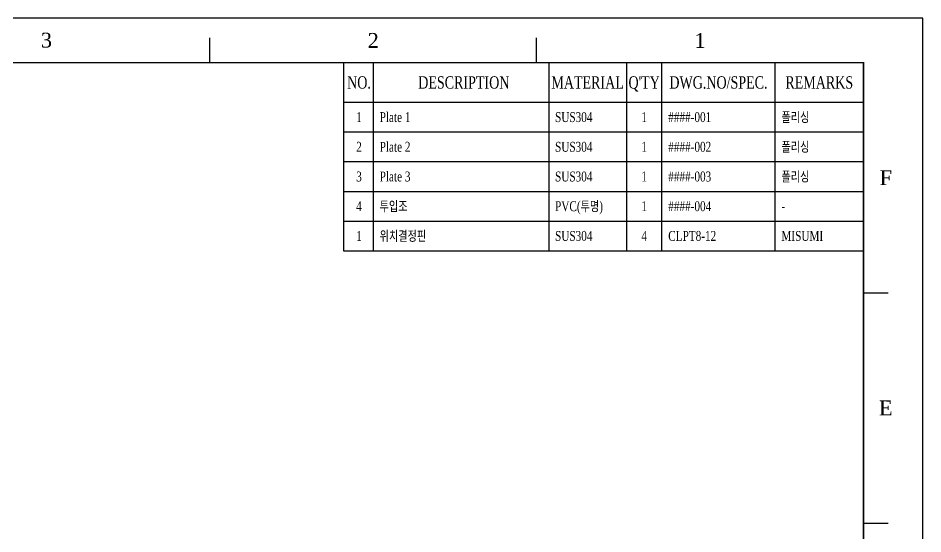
# Model space of a CAD drawing. Header units: millimetres. Extents: x 248 to 2768, y 230 to 2012.
# Drawn here: x 1672 to 2768, y 1387 to 2012 of the extents above; entities that cross this region are included whole.
import ezdxf
from ezdxf.enums import TextEntityAlignment as Align

# ---------------------------------------------------------------- set-up
doc = ezdxf.new("R2010")
doc.units = ezdxf.units.MM
doc.header["$LTSCALE"] = 5
doc.layers.add('Template', color=7, linetype='Continuous')
doc.styles.get("Standard").update_dxf_attribs({"font": 'Batang.ttf', "width": 0.75, "oblique": 15})
doc.styles.add('whg', font='Batang.ttf', dxfattribs={"width": 0.75, "oblique": 15})

# ---------------------------------------------------------------- blocks, each defined once
blk = doc.blocks.new('*U1')
at = {"color": 8}
for p, q in [((0, 8), (0, 0)), ((6, 8), (6, 0)), ((41.43, 8), (41.43, 0)), ((57.14, 8), (57.14, 0)), ((64.29, 0), (64.29, 8)), ((87.14, 0), (87.14, 8)), ((0, 0), (105, 0))]:
    blk.add_line(p, q, dxfattribs=at)
at = {"color": 8, "width": 0.75}
for s, p in [('NO.', (3.12, 4)), ('DESCRIPTION', (24.29, 4)), ('MATERIAL', (49.29, 4)), ("Q'TY", (60.71, 4)), ('DWG.NO/SPEC.', (75.71, 4)), ('REMARKS', (96.07, 4))]:
    blk.add_text(s, height=2.5, dxfattribs=at).set_placement(p, align=Align.MIDDLE_CENTER)
blk = doc.blocks.new('조립도')
at = {"layer": 'Defpoints', "color": 1}
blk.add_lwpolyline([(0, 0), (420, 0), (420, 297), (0, 297)], close=True, dxfattribs=at)
at = {"layer": 'Template', "color": 8}
for p, q in [((276, 288), (276, 293)), ((342, 288), (342, 293)), ((408, 241.5), (413, 241.5)), ((408, 195), (413, 195))]:
    blk.add_line(p, q, dxfattribs=at)
at = {"layer": 'Template', "color": 8, "const_width": 0.3}
blk.add_lwpolyline([(12, 9), (12, 288), (408, 288), (408, 9)], close=True, dxfattribs=at)
at = {"layer": 'Template', "color": 8, "style": 'whg'}
for s, p in [('3', (243, 292.55)), ('2', (309, 292.49)), ('1', (375, 292.49)), ('F', (412.5, 264.75)), ('E', (412.5, 218.25))]:
    blk.add_text(s, height=3, dxfattribs=at).set_placement(p, align=Align.MIDDLE_CENTER)

msp = doc.modelspace()

# ---------------------------------------------------------------- linework, layer by layer
at = {"color": 8}
for p, q in [((2066.07771, 1910.15957), (2066.07771, 1730.15957)), ((2102.07771, 1910.15957), (2102.07771, 1730.15957)), ((2314.64948, 1910.15957), (2314.64948, 1730.15957)), ((2408.9352, 1910.15957), (2408.9352, 1730.15957)), ((2451.79234, 1730.15957), (2451.79234, 1910.15957)), ((2588.9352, 1730.15957), (2588.9352, 1910.15957)), ((2066.07771, 1874.15957), (2696.07771, 1874.15957)), ((2066.07771, 1838.15957), (2696.07771, 1838.15957)), ((2066.07771, 1802.15957), (2696.07771, 1802.15957)), ((2066.07771, 1766.15957), (2696.07771, 1766.15957)), ((2066.07771, 1730.15957), (2696.07771, 1730.15957))]:
    msp.add_line(p, q, dxfattribs=at)

# ---------------------------------------------------------------- block references
at = {"ltscale": 8, "xscale": 6, "yscale": 6, "zscale": 6}
msp.add_blockref('조립도', (248.07795, 230.15957), dxfattribs=at)
at = {"ltscale": 0.2, "xscale": 6, "yscale": 6, "zscale": 6}
msp.add_blockref('*U1', (2066.07771, 1910.15957), dxfattribs=at)

# ---------------------------------------------------------------- texts
at = {"color": 4, "width": 0.75}
for s, p in [('1', (2084.79633, 1892.15957)), ('1', (2430.36377, 1892.15957)), ('2', (2084.79633, 1856.15957)), ('1', (2430.36377, 1856.15957)), ('3', (2084.79633, 1820.15957)), ('1', (2430.36377, 1820.15957)), ('4', (2084.79633, 1784.15957)), ('1', (2430.36377, 1784.15957)), ('1', (2084.79633, 1748.15957)), ('4', (2430.36377, 1748.15957))]:
    msp.add_text(s, height=12, dxfattribs=at).set_placement(p, align=Align.MIDDLE_CENTER)
for s, p in [('Plate 1', (2109.7922, 1892.15957)), ('SUS304', (2322.36397, 1892.15957)), ('####-001', (2459.50683, 1892.15957)), ('폴리싱', (2596.64969, 1892.15957)), ('Plate 2', (2109.7922, 1856.15957)), ('SUS304', (2322.36397, 1856.15957)), ('####-002', (2459.50683, 1856.15957)), ('폴리싱', (2596.64969, 1856.15957)), ('Plate 3', (2109.7922, 1820.15957)), ('SUS304', (2322.36397, 1820.15957)), ('####-003', (2459.50683, 1820.15957)), ('폴리싱', (2596.64969, 1820.15957)), ('투입조', (2109.7922, 1784.15957)), ('PVC(투명)', (2322.36397, 1784.15957)), ('####-004', (2459.50683, 1784.15957)), ('-', (2596.64969, 1784.15957)), ('위치결정핀', (2109.7922, 1748.15957)), ('SUS304', (2322.36397, 1748.15957)), ('CLPT8-12', (2459.50683, 1748.15957)), ('MISUMI', (2596.64969, 1748.15957))]:
    msp.add_text(s, height=12, dxfattribs=at).set_placement(p, align=Align.MIDDLE_LEFT)

doc.saveas('drawing.dxf')
